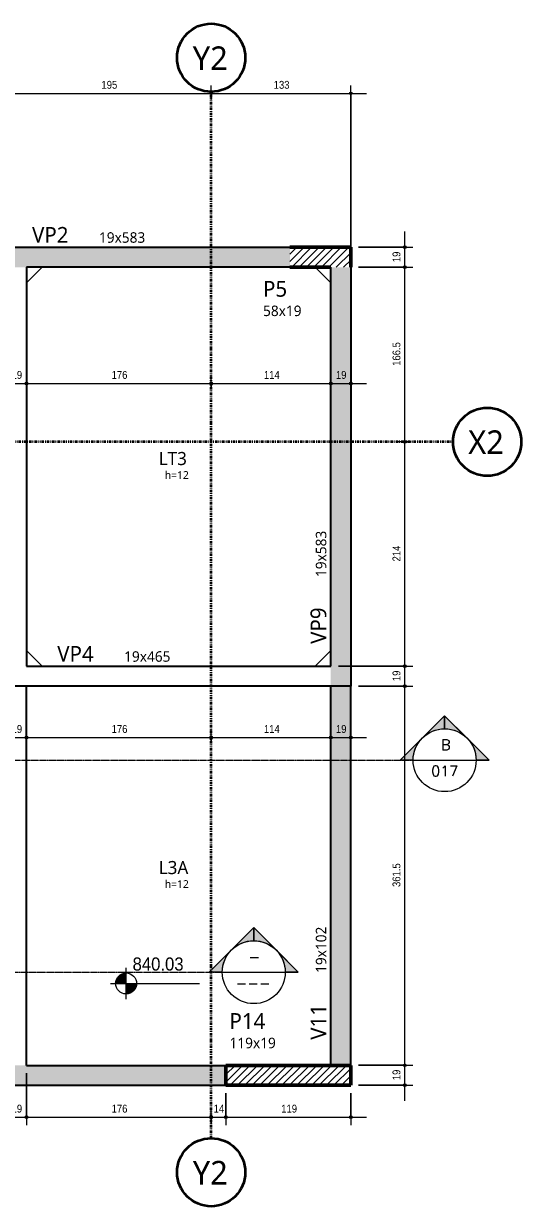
# Model space of a CAD drawing. Header units: centimetres. Extents: x -1095 to 23421, y -520 to 84300.
# Drawn here: x 3491 to 3966, y -505 to 622 of the extents above; entities that cross this region are included whole.
import ezdxf

# ---------------------------------------------------------------- set-up
doc = ezdxf.new("R2010")
doc.units = ezdxf.units.CM
doc.linetypes.add('Centro de 6 mm', pattern=[1.32, 0.6, -0.24, 0.24, -0.24])
doc.linetypes.add('Dash dot', pattern=[1.5875, 0.635, -0.47625, 0, -0.47625])
for name, color, linetype, lineweight in [('A-ANNO-DIMS', 7, 'Continuous', 9), ('A-ANNO-DIMS-50', 7, 'Continuous', 9), ('A-FLOR-IDEN', 7, 'Continuous', 9), ('G-ANNO-DIMS', 7, 'Continuous', 9), ('G-ANNO-SYMB', 7, 'Continuous', 9), ('S-BEAM', 7, 'Continuous', 9), ('S-BEAM-IDEN', 7, 'Continuous', 9), ('S-COLS', 7, 'Continuous', 9), ('S-COLS-IDEN', 7, 'Continuous', 9), ('S-GRID', 7, 'Continuous', 9), ('S-GRID-IDEN', 7, 'Continuous', 9)]:
    doc.layers.add(name, color=color, linetype=linetype, lineweight=lineweight)
doc.styles.add('Fira Sans', font='', dxfattribs={"width": 0.95, "height": 12.5})
doc.styles.add('Fira Sans_1', font='', dxfattribs={"width": 0.9, "height": 7.5})
doc.styles.add('Gadugi', font='gadugi.ttf', dxfattribs={"height": 15})
doc.styles.add('Gadugi_1', font='gadugi.ttf', dxfattribs={"height": 10})
doc.styles.add('Gadugi_2', font='gadugi.ttf', dxfattribs={"height": 7.5})
doc.styles.add('Gadugi_3', font='gadugi.ttf', dxfattribs={"height": 12.5})
doc.styles.add('Gadugi_5', font='gadugi.ttf', dxfattribs={"height": 22.5})
doc.styles.add('RomanD', font='romand__.ttf', dxfattribs={"height": 10})
doc.styles.get('Fira Sans').set_extended_font_data('Fira Sans')
doc.styles.get('Fira Sans_1').set_extended_font_data('Fira Sans')
doc.dimstyles.new('PED_R80_1_5mm_ACIMA_As_ESQ__R00', dxfattribs={"dimscale": 30.48, "dimtxt": 10.229846, "dimasz": 0.328084, "dimexe": 0.246063, "dimexo": 0.246063, "dimgap": 0.049213, "dimtad": 1, "dimdec": 1, "dimrnd": 0.5, "dimdsep": 46, "dimtxsty": 'Fira Sans_1', "dimblk1": 'DOTSMALL', "dimblk2": 'DOTSMALL', "dimsah": 1, "dimcen": 0.09, "dimdle": 0.492126, "dimazin": 0, "dimtfac": 1, "dimtdec": 4, "dimtix": 1, "dimtmove": 0, "dimatfit": 3, "dimfxl": 1, "dimtvp": 1, "dimtolj": 1, "dimtzin": 0, "dimarcsym": 2})
pattern_1 = [(45, (2663.54, 0), (-3.535534, 3.535534), [])]

# ---------------------------------------------------------------- blocks, each defined once
blk = doc.blocks.new('PED_MÍSULA_VERT__CONC_R1 - L_15_0 x 348_0-3279968-PL600 - PRÉ-FORMA DA COBERTURA')
at = {"layer": 'S-COLS', "lineweight": 18}
blk.add_line((0, 15), (15, 0), dxfattribs=at)
blk = doc.blocks.new('Corte - M_Cabeça do corte - Preenchida-2060824-PL600 - PRÉ-FORMA DA COBERTURA')
at = {"layer": 'G-ANNO-SYMB'}
h = blk.add_hatch(color=256, dxfattribs=at)
edge = h.paths.add_edge_path(flags=0)
edge.add_line((-0.6, 0.849), (-0.6, 0.6))
edge.add_arc((-0.6, 0), 0.6, 90, 135)
edge.add_line((-1.024, 0.424), (-0.6, 0.849))
h = blk.add_hatch(color=256, dxfattribs=at)
edge = h.paths.add_edge_path(flags=0)
edge.add_line((-0.6, 0.849), (-0.176, 0.424))
edge.add_arc((-0.6, 0), 0.6, 45, 90)
edge.add_line((-0.6, 0.6), (-0.6, 0.849))
h = blk.add_hatch(color=256, dxfattribs=at)
edge = h.paths.add_edge_path(flags=0)
edge.add_line((-1.449, 0), (-1.024, 0.424))
edge.add_arc((-0.6, 0), 0.6, 135, 180)
edge.add_line((-1.2, 0), (-1.449, 0))
h = blk.add_hatch(color=256, dxfattribs=at)
edge = h.paths.add_edge_path(flags=0)
edge.add_line((0.249, 0), (0, 0))
edge.add_arc((-0.6, 0), 0.6, 360, 405)
edge.add_line((-0.176, 0.424), (0.249, 0))
for p, q in [((-0.6, 0.849), (-1.449, 0)), ((-0.6, 0.849), (-1.024, 0.424)), ((-0.6, 0.849), (0.249, 0)), ((-0.6, 0.6), (-0.6, 0.849)), ((-0.6, 0.849), (-0.6, 0.6)), ((-0.176, 0.424), (-0.6, 0.849)), ((-1.024, 0.424), (-1.449, 0)), ((0.249, 0), (-0.176, 0.424)), ((-1.449, 0), (-1.2, 0)), ((0, 0), (0.249, 0)), ((-1.2, 0), (-1.449, 0)), ((0, 0), (0.249, 0))]:
    blk.add_line(p, q, dxfattribs=at)
for start, end in [(360, 180), (90, 135), (45, 90), (135, 180), (360, 45), (180, 360)]:
    blk.add_arc((-0.6, 0), 0.6, start, end, dxfattribs=at)
blk = doc.blocks.new('Eixo - Y2-2173031-PL600 - PRÉ-FORMA DA COBERTURA')
at = {"layer": 'S-GRID-IDEN', "color": 40, "lineweight": 35, "true_color": 0xffc000}
blk.add_circle((0, 0), 0.65, dxfattribs=at)
blk = doc.blocks.new('Eixo - X2-2173052-PL600 - PRÉ-FORMA DA COBERTURA')
at = {"layer": 'S-GRID-IDEN', "color": 114, "lineweight": 35, "true_color": 0x00b050}
blk.add_circle((0, 0), 0.65, dxfattribs=at)
blk = doc.blocks.new('Elevações de ponto - M_Cota de elevação - Alvo preenchido-10609-PL600 - PRÉ-FORMA DA COBERTURA')
at = {"layer": 'G-ANNO-DIMS'}
h = blk.add_hatch(color=256, dxfattribs=at)
edge = h.paths.add_edge_path(flags=0)
edge.add_line((0, 0), (-0.2, 0))
edge.add_arc((0, 0), 0.2, 90, 180, ccw=False)
edge.add_line((0, 0.2), (0, 0))
h = blk.add_hatch(color=256, dxfattribs=at)
edge = h.paths.add_edge_path(flags=0)
edge.add_line((0, 0), (0.2, 0))
edge.add_arc((0, 0), 0.2, 270, 360, ccw=False)
edge.add_line((0, -0.2), (0, 0))
for p, q in [((0, -0.3), (0, 0.3)), ((-0.3, 0), (1.4, 0))]:
    blk.add_line(p, q, dxfattribs=at)
blk.add_circle((0, 0), 0.2, dxfattribs=at)
blk = doc.blocks.new('DIMBLOCK14-PL600 - PRÉ-FORMA DA COBERTURA')
at = {"layer": 'A-ANNO-DIMS-50', "true_color": 0x000032}
h = blk.add_hatch(color=178, dxfattribs=at)
edge = h.paths.add_edge_path(flags=0)
edge.add_arc((3475, 279.4), 1.25, 0, 360)
h = blk.add_hatch(color=178, dxfattribs=at)
edge = h.paths.add_edge_path(flags=0)
edge.add_arc((3494, 279.4), 1.25, 0, 360)
at = {"layer": 'A-ANNO-DIMS-50', "color": 178, "true_color": 0x000032}
for p, q in [((3475, 273.7), (3475, 286.9)), ((3494, 273.7), (3494, 286.9)), ((3475, 279.4), (3494, 279.4)), ((3475, 279.4), (3475, 273.7)), ((3494, 279.4), (3494, 273.7))]:
    blk.add_line(p, q, dxfattribs=at)
for centre in [(3475, 279.4), (3494, 279.4)]:
    blk.add_circle(centre, 1.25, dxfattribs=at)
at = {"layer": 'A-ANNO-DIMS-50', "color": 0, "insert": (3479.9, 291.3), "char_height": 7.5, "width": 11.174, "attachment_point": 1, "line_spacing_factor": 1.049215, "style": 'Fira Sans_1'}
blk.add_mtext('19', dxfattribs=at)
blk = doc.blocks.new('_DotSmall')
at = {"color": 0, "linetype": 'ByBlock', "const_width": 0.5}
blk.add_lwpolyline([(-0.0625, 0, 1), (0.0625, 0, 1)], format="xyb", close=True, dxfattribs=at)
blk = doc.blocks.new('DIMBLOCK15-PL600 - PRÉ-FORMA DA COBERTURA')
at = {"layer": 'A-ANNO-DIMS-50', "true_color": 0x000032}
h = blk.add_hatch(color=178, dxfattribs=at)
edge = h.paths.add_edge_path(flags=0)
edge.add_arc((3494, 279.4), 1.25, 0, 360)
h = blk.add_hatch(color=178, dxfattribs=at)
edge = h.paths.add_edge_path(flags=0)
edge.add_arc((3670, 279.4), 1.25, 0, 360)
at = {"layer": 'A-ANNO-DIMS-50', "color": 178, "true_color": 0x000032}
for p, q in [((3494, 273.7), (3494, 286.9)), ((3670, 273.7), (3670, 286.9)), ((3494, 279.4), (3670, 279.4)), ((3494, 279.4), (3494, 273.7)), ((3670, 279.4), (3670, 273.7))]:
    blk.add_line(p, q, dxfattribs=at)
for centre in [(3494, 279.4), (3670, 279.4)]:
    blk.add_circle(centre, 1.25, dxfattribs=at)
at = {"layer": 'A-ANNO-DIMS-50', "color": 0, "insert": (3575.2, 291.3), "char_height": 7.5, "width": 16.368, "attachment_point": 1, "line_spacing_factor": 1.049215, "style": 'Fira Sans_1'}
blk.add_mtext('176', dxfattribs=at)
blk = doc.blocks.new('DIMBLOCK16-PL600 - PRÉ-FORMA DA COBERTURA')
at = {"layer": 'A-ANNO-DIMS-50', "true_color": 0x000032}
h = blk.add_hatch(color=178, dxfattribs=at)
edge = h.paths.add_edge_path(flags=0)
edge.add_arc((3670, 279.4), 1.25, 0, 360)
h = blk.add_hatch(color=178, dxfattribs=at)
edge = h.paths.add_edge_path(flags=0)
edge.add_arc((3784, 279.4), 1.25, 0, 360)
at = {"layer": 'A-ANNO-DIMS-50', "color": 178, "true_color": 0x000032}
for p, q in [((3670, 273.7), (3670, 286.9)), ((3784, 273.7), (3784, 286.9)), ((3670, 279.4), (3784, 279.4)), ((3670, 279.4), (3670, 273.7)), ((3784, 279.4), (3784, 273.7))]:
    blk.add_line(p, q, dxfattribs=at)
for centre in [(3670, 279.4), (3784, 279.4)]:
    blk.add_circle(centre, 1.25, dxfattribs=at)
at = {"layer": 'A-ANNO-DIMS-50', "color": 0, "insert": (3720.3, 291.3), "char_height": 7.5, "width": 16.21, "attachment_point": 1, "line_spacing_factor": 1.049215, "style": 'Fira Sans_1'}
blk.add_mtext('114', dxfattribs=at)
blk = doc.blocks.new('DIMBLOCK17-PL600 - PRÉ-FORMA DA COBERTURA')
at = {"layer": 'A-ANNO-DIMS-50', "true_color": 0x000032}
h = blk.add_hatch(color=178, dxfattribs=at)
edge = h.paths.add_edge_path(flags=0)
edge.add_arc((3784, 279.4), 1.25, 0, 360)
h = blk.add_hatch(color=178, dxfattribs=at)
edge = h.paths.add_edge_path(flags=0)
edge.add_arc((3803, 279.4), 1.25, 0, 360)
at = {"layer": 'A-ANNO-DIMS-50', "color": 178, "true_color": 0x000032}
for p, q in [((3784, 273.7), (3784, 286.9)), ((3803, 273.7), (3803, 286.9)), ((3784, 279.4), (3818, 279.4)), ((3784, 279.4), (3784, 273.7)), ((3803, 279.4), (3803, 273.7))]:
    blk.add_line(p, q, dxfattribs=at)
for centre in [(3784, 279.4), (3803, 279.4)]:
    blk.add_circle(centre, 1.25, dxfattribs=at)
at = {"layer": 'A-ANNO-DIMS-50', "color": 0, "insert": (3788.9, 291.3), "char_height": 7.5, "width": 11.174, "attachment_point": 1, "line_spacing_factor": 1.049215, "style": 'Fira Sans_1'}
blk.add_mtext('19', dxfattribs=at)
blk = doc.blocks.new('DIMBLOCK29-PL600 - PRÉ-FORMA DA COBERTURA')
at = {"layer": 'A-ANNO-DIMS-50', "true_color": 0x000032}
h = blk.add_hatch(color=178, dxfattribs=at)
edge = h.paths.add_edge_path(flags=0)
edge.add_arc((3475, -420.2), 1.25, 0, 360)
h = blk.add_hatch(color=178, dxfattribs=at)
edge = h.paths.add_edge_path(flags=0)
edge.add_arc((3494, -420.2), 1.25, 0, 360)
at = {"layer": 'A-ANNO-DIMS-50', "color": 178, "true_color": 0x000032}
for p, q in [((3475, -378.2), (3475, -427.7)), ((3475, -420.2), (3475, -378.2)), ((3494, -378.2), (3494, -427.7)), ((3494, -420.2), (3494, -378.2)), ((3475, -420.2), (3494, -420.2))]:
    blk.add_line(p, q, dxfattribs=at)
for centre in [(3475, -420.2), (3494, -420.2)]:
    blk.add_circle(centre, 1.25, dxfattribs=at)
at = {"layer": 'A-ANNO-DIMS-50', "color": 0, "insert": (3479.9, -408.3), "char_height": 7.5, "width": 11.174, "attachment_point": 1, "line_spacing_factor": 1.049215, "style": 'Fira Sans_1'}
blk.add_mtext('19', dxfattribs=at)
blk = doc.blocks.new('DIMBLOCK30-PL600 - PRÉ-FORMA DA COBERTURA')
at = {"layer": 'A-ANNO-DIMS-50', "true_color": 0x000032}
h = blk.add_hatch(color=178, dxfattribs=at)
edge = h.paths.add_edge_path(flags=0)
edge.add_arc((3494, -420.2), 1.25, 0, 360)
h = blk.add_hatch(color=178, dxfattribs=at)
edge = h.paths.add_edge_path(flags=0)
edge.add_arc((3670, -420.2), 1.25, 0, 360)
at = {"layer": 'A-ANNO-DIMS-50', "color": 178, "true_color": 0x000032}
for p, q in [((3494, -378.2), (3494, -427.7)), ((3494, -420.2), (3494, -378.2)), ((3670, -425.9), (3670, -412.7)), ((3494, -420.2), (3670, -420.2)), ((3670, -420.2), (3670, -425.9))]:
    blk.add_line(p, q, dxfattribs=at)
for centre in [(3494, -420.2), (3670, -420.2)]:
    blk.add_circle(centre, 1.25, dxfattribs=at)
at = {"layer": 'A-ANNO-DIMS-50', "color": 0, "insert": (3575.2, -408.3), "char_height": 7.5, "width": 16.368, "attachment_point": 1, "line_spacing_factor": 1.049215, "style": 'Fira Sans_1'}
blk.add_mtext('176', dxfattribs=at)
blk = doc.blocks.new('DIMBLOCK31-PL600 - PRÉ-FORMA DA COBERTURA')
at = {"layer": 'A-ANNO-DIMS-50', "true_color": 0x000032}
h = blk.add_hatch(color=178, dxfattribs=at)
edge = h.paths.add_edge_path(flags=0)
edge.add_arc((3670, -420.2), 1.25, 0, 360)
h = blk.add_hatch(color=178, dxfattribs=at)
edge = h.paths.add_edge_path(flags=0)
edge.add_arc((3684, -420.2), 1.25, 0, 360)
at = {"layer": 'A-ANNO-DIMS-50', "color": 178, "true_color": 0x000032}
for p, q in [((3684, -397.2), (3684, -427.7)), ((3684, -420.2), (3684, -397.2)), ((3670, -425.9), (3670, -412.7)), ((3670, -420.2), (3684, -420.2)), ((3670, -420.2), (3670, -425.9))]:
    blk.add_line(p, q, dxfattribs=at)
for centre in [(3670, -420.2), (3684, -420.2)]:
    blk.add_circle(centre, 1.25, dxfattribs=at)
at = {"layer": 'A-ANNO-DIMS-50', "color": 0, "insert": (3672.4, -408.3), "char_height": 7.5, "width": 11.174, "attachment_point": 1, "line_spacing_factor": 1.049215, "style": 'Fira Sans_1'}
blk.add_mtext('14', dxfattribs=at)
blk = doc.blocks.new('DIMBLOCK32-PL600 - PRÉ-FORMA DA COBERTURA')
at = {"layer": 'A-ANNO-DIMS-50', "true_color": 0x000032}
h = blk.add_hatch(color=178, dxfattribs=at)
edge = h.paths.add_edge_path(flags=0)
edge.add_arc((3684, -420.2), 1.25, 0, 360)
h = blk.add_hatch(color=178, dxfattribs=at)
edge = h.paths.add_edge_path(flags=0)
edge.add_arc((3803, -420.2), 1.25, 0, 360)
at = {"layer": 'A-ANNO-DIMS-50', "color": 178, "true_color": 0x000032}
for p, q in [((3684, -397.2), (3684, -427.7)), ((3684, -420.2), (3684, -397.2)), ((3803, -397.2), (3803, -427.7)), ((3803, -420.2), (3803, -397.2)), ((3684, -420.2), (3818, -420.2))]:
    blk.add_line(p, q, dxfattribs=at)
for centre in [(3684, -420.2), (3803, -420.2)]:
    blk.add_circle(centre, 1.25, dxfattribs=at)
at = {"layer": 'A-ANNO-DIMS-50', "color": 0, "insert": (3736.8, -408.3), "char_height": 7.5, "width": 16.21, "attachment_point": 1, "line_spacing_factor": 1.049215, "style": 'Fira Sans_1'}
blk.add_mtext('119', dxfattribs=at)
blk = doc.blocks.new('DIMBLOCK50-PL600 - PRÉ-FORMA DA COBERTURA')
at = {"layer": 'A-ANNO-DIMS-50', "true_color": 0x000032}
h = blk.add_hatch(color=178, dxfattribs=at)
edge = h.paths.add_edge_path(flags=0)
edge.add_arc((3475, -58.2), 1.25, 0, 360)
h = blk.add_hatch(color=178, dxfattribs=at)
edge = h.paths.add_edge_path(flags=0)
edge.add_arc((3494, -58.2), 1.25, 0, 360)
at = {"layer": 'A-ANNO-DIMS-50', "color": 178, "true_color": 0x000032}
for p, q in [((3475, -63.9), (3475, -50.7)), ((3494, -63.9), (3494, -50.7)), ((3475, -58.2), (3494, -58.2)), ((3475, -58.2), (3475, -63.9)), ((3494, -58.2), (3494, -63.9))]:
    blk.add_line(p, q, dxfattribs=at)
for centre in [(3475, -58.2), (3494, -58.2)]:
    blk.add_circle(centre, 1.25, dxfattribs=at)
at = {"layer": 'A-ANNO-DIMS-50', "color": 0, "insert": (3479.9, -46.3), "char_height": 7.5, "width": 11.174, "attachment_point": 1, "line_spacing_factor": 1.049215, "style": 'Fira Sans_1'}
blk.add_mtext('19', dxfattribs=at)
blk = doc.blocks.new('DIMBLOCK51-PL600 - PRÉ-FORMA DA COBERTURA')
at = {"layer": 'A-ANNO-DIMS-50', "true_color": 0x000032}
h = blk.add_hatch(color=178, dxfattribs=at)
edge = h.paths.add_edge_path(flags=0)
edge.add_arc((3494, -58.2), 1.25, 0, 360)
h = blk.add_hatch(color=178, dxfattribs=at)
edge = h.paths.add_edge_path(flags=0)
edge.add_arc((3670, -58.2), 1.25, 0, 360)
at = {"layer": 'A-ANNO-DIMS-50', "color": 178, "true_color": 0x000032}
for p, q in [((3494, -63.9), (3494, -50.7)), ((3670, -63.9), (3670, -50.7)), ((3494, -58.2), (3670, -58.2)), ((3494, -58.2), (3494, -63.9)), ((3670, -58.2), (3670, -63.9))]:
    blk.add_line(p, q, dxfattribs=at)
for centre in [(3494, -58.2), (3670, -58.2)]:
    blk.add_circle(centre, 1.25, dxfattribs=at)
at = {"layer": 'A-ANNO-DIMS-50', "color": 0, "insert": (3575.2, -46.3), "char_height": 7.5, "width": 16.368, "attachment_point": 1, "line_spacing_factor": 1.049215, "style": 'Fira Sans_1'}
blk.add_mtext('176', dxfattribs=at)
blk = doc.blocks.new('DIMBLOCK52-PL600 - PRÉ-FORMA DA COBERTURA')
at = {"layer": 'A-ANNO-DIMS-50', "true_color": 0x000032}
h = blk.add_hatch(color=178, dxfattribs=at)
edge = h.paths.add_edge_path(flags=0)
edge.add_arc((3670, -58.2), 1.25, 0, 360)
h = blk.add_hatch(color=178, dxfattribs=at)
edge = h.paths.add_edge_path(flags=0)
edge.add_arc((3784, -58.2), 1.25, 0, 360)
at = {"layer": 'A-ANNO-DIMS-50', "color": 178, "true_color": 0x000032}
for p, q in [((3784, -16.7), (3784, -65.7)), ((3784, -58.2), (3784, -16.7)), ((3670, -63.9), (3670, -50.7)), ((3670, -58.2), (3784, -58.2)), ((3670, -58.2), (3670, -63.9))]:
    blk.add_line(p, q, dxfattribs=at)
for centre in [(3670, -58.2), (3784, -58.2)]:
    blk.add_circle(centre, 1.25, dxfattribs=at)
at = {"layer": 'A-ANNO-DIMS-50', "color": 0, "insert": (3720.3, -46.3), "char_height": 7.5, "width": 16.21, "attachment_point": 1, "line_spacing_factor": 1.049215, "style": 'Fira Sans_1'}
blk.add_mtext('114', dxfattribs=at)
blk = doc.blocks.new('DIMBLOCK53-PL600 - PRÉ-FORMA DA COBERTURA')
at = {"layer": 'A-ANNO-DIMS-50', "true_color": 0x000032}
h = blk.add_hatch(color=178, dxfattribs=at)
edge = h.paths.add_edge_path(flags=0)
edge.add_arc((3784, -58.2), 1.25, 0, 360)
h = blk.add_hatch(color=178, dxfattribs=at)
edge = h.paths.add_edge_path(flags=0)
edge.add_arc((3803, -58.2), 1.25, 0, 360)
at = {"layer": 'A-ANNO-DIMS-50', "color": 178, "true_color": 0x000032}
for p, q in [((3784, -16.7), (3784, -65.7)), ((3784, -58.2), (3784, -16.7)), ((3803, -16.7), (3803, -65.7)), ((3803, -58.2), (3803, -16.7)), ((3784, -58.2), (3818, -58.2))]:
    blk.add_line(p, q, dxfattribs=at)
for centre in [(3784, -58.2), (3803, -58.2)]:
    blk.add_circle(centre, 1.25, dxfattribs=at)
at = {"layer": 'A-ANNO-DIMS-50', "color": 0, "insert": (3788.9, -46.3), "char_height": 7.5, "width": 11.174, "attachment_point": 1, "line_spacing_factor": 1.049215, "style": 'Fira Sans_1'}
blk.add_mtext('19', dxfattribs=at)
blk = doc.blocks.new('DIMBLOCK54-PL600 - PRÉ-FORMA DA COBERTURA')
at = {"layer": 'A-ANNO-DIMS-50', "true_color": 0x000032}
h = blk.add_hatch(color=178, dxfattribs=at)
edge = h.paths.add_edge_path(flags=0)
edge.add_arc((3854.6, -370.7), 1.25, 0, 360)
h = blk.add_hatch(color=178, dxfattribs=at)
edge = h.paths.add_edge_path(flags=0)
edge.add_arc((3854.6, -389.7), 1.25, 0, 360)
at = {"layer": 'A-ANNO-DIMS-50', "color": 178, "true_color": 0x000032}
for p, q in [((3810.5, -370.7), (3862.1, -370.7)), ((3854.6, -370.7), (3810.5, -370.7)), ((3854.6, -404.7), (3854.6, -370.7)), ((3810.5, -389.7), (3862.1, -389.7)), ((3854.6, -389.7), (3810.5, -389.7))]:
    blk.add_line(p, q, dxfattribs=at)
for centre in [(3854.6, -370.7), (3854.6, -389.7)]:
    blk.add_circle(centre, 1.25, dxfattribs=at)
at = {"layer": 'A-ANNO-DIMS-50', "color": 0, "insert": (3842.8, -384.9), "char_height": 7.5, "width": 11.174, "attachment_point": 1, "rotation": 90, "line_spacing_factor": 1.049215, "style": 'Fira Sans_1'}
blk.add_mtext('19', dxfattribs=at)
blk = doc.blocks.new('DIMBLOCK55-PL600 - PRÉ-FORMA DA COBERTURA')
at = {"layer": 'A-ANNO-DIMS-50', "true_color": 0x000032}
h = blk.add_hatch(color=178, dxfattribs=at)
edge = h.paths.add_edge_path(flags=0)
edge.add_arc((3854.6, -9.2), 1.25, 0, 360)
h = blk.add_hatch(color=178, dxfattribs=at)
edge = h.paths.add_edge_path(flags=0)
edge.add_arc((3854.6, -370.7), 1.25, 0, 360)
at = {"layer": 'A-ANNO-DIMS-50', "color": 178, "true_color": 0x000032}
for p, q in [((3810.5, -9.2), (3862.1, -9.2)), ((3854.6, -9.2), (3810.5, -9.2)), ((3854.6, -370.7), (3854.6, -9.2)), ((3810.5, -370.7), (3862.1, -370.7)), ((3854.6, -370.7), (3810.5, -370.7))]:
    blk.add_line(p, q, dxfattribs=at)
for centre in [(3854.6, -9.2), (3854.6, -370.7)]:
    blk.add_circle(centre, 1.25, dxfattribs=at)
at = {"layer": 'A-ANNO-DIMS-50', "color": 0, "insert": (3842.8, -200.7), "char_height": 7.5, "width": 25.653, "attachment_point": 1, "rotation": 90, "line_spacing_factor": 1.049215, "style": 'Fira Sans_1'}
blk.add_mtext('361.5', dxfattribs=at)
blk = doc.blocks.new('DIMBLOCK56-PL600 - PRÉ-FORMA DA COBERTURA')
at = {"layer": 'A-ANNO-DIMS-50', "true_color": 0x000032}
h = blk.add_hatch(color=178, dxfattribs=at)
edge = h.paths.add_edge_path(flags=0)
edge.add_arc((3854.6, 9.8), 1.25, 0, 360)
h = blk.add_hatch(color=178, dxfattribs=at)
edge = h.paths.add_edge_path(flags=0)
edge.add_arc((3854.6, -9.2), 1.25, 0, 360)
at = {"layer": 'A-ANNO-DIMS-50', "color": 178, "true_color": 0x000032}
for p, q in [((3791.5, 9.8), (3862.1, 9.8)), ((3854.6, 9.8), (3791.5, 9.8)), ((3854.6, -9.2), (3854.6, 9.8)), ((3810.5, -9.2), (3862.1, -9.2)), ((3854.6, -9.2), (3810.5, -9.2))]:
    blk.add_line(p, q, dxfattribs=at)
for centre in [(3854.6, 9.8), (3854.6, -9.2)]:
    blk.add_circle(centre, 1.25, dxfattribs=at)
at = {"layer": 'A-ANNO-DIMS-50', "color": 0, "insert": (3842.8, -4.4), "char_height": 7.5, "width": 11.174, "attachment_point": 1, "rotation": 90, "line_spacing_factor": 1.049215, "style": 'Fira Sans_1'}
blk.add_mtext('19', dxfattribs=at)
blk = doc.blocks.new('DIMBLOCK57-PL600 - PRÉ-FORMA DA COBERTURA')
at = {"layer": 'A-ANNO-DIMS-50', "true_color": 0x000032}
h = blk.add_hatch(color=178, dxfattribs=at)
edge = h.paths.add_edge_path(flags=0)
edge.add_arc((3854.6, 223.8), 1.25, 0, 360)
h = blk.add_hatch(color=178, dxfattribs=at)
edge = h.paths.add_edge_path(flags=0)
edge.add_arc((3854.6, 9.8), 1.25, 0, 360)
at = {"layer": 'A-ANNO-DIMS-50', "color": 178, "true_color": 0x000032}
for p, q in [((3860.4, 223.8), (3847.1, 223.8)), ((3854.6, 9.8), (3854.6, 223.8)), ((3854.6, 223.8), (3860.4, 223.8)), ((3791.5, 9.8), (3862.1, 9.8)), ((3854.6, 9.8), (3791.5, 9.8))]:
    blk.add_line(p, q, dxfattribs=at)
for centre in [(3854.6, 223.8), (3854.6, 9.8)]:
    blk.add_circle(centre, 1.25, dxfattribs=at)
at = {"layer": 'A-ANNO-DIMS-50', "color": 0, "insert": (3842.8, 109.7), "char_height": 7.5, "width": 16.84, "attachment_point": 1, "rotation": 90, "line_spacing_factor": 1.049215, "style": 'Fira Sans_1'}
blk.add_mtext('214', dxfattribs=at)
blk = doc.blocks.new('DIMBLOCK58-PL600 - PRÉ-FORMA DA COBERTURA')
at = {"layer": 'A-ANNO-DIMS-50', "true_color": 0x000032}
h = blk.add_hatch(color=178, dxfattribs=at)
edge = h.paths.add_edge_path(flags=0)
edge.add_arc((3854.6, 390.3), 1.25, 0, 360)
h = blk.add_hatch(color=178, dxfattribs=at)
edge = h.paths.add_edge_path(flags=0)
edge.add_arc((3854.6, 223.8), 1.25, 0, 360)
at = {"layer": 'A-ANNO-DIMS-50', "color": 178, "true_color": 0x000032}
for p, q in [((3810.5, 390.3), (3862.1, 390.3)), ((3854.6, 390.3), (3810.5, 390.3)), ((3854.6, 223.8), (3854.6, 390.3)), ((3860.4, 223.8), (3847.1, 223.8)), ((3854.6, 223.8), (3860.4, 223.8))]:
    blk.add_line(p, q, dxfattribs=at)
for centre in [(3854.6, 390.3), (3854.6, 223.8)]:
    blk.add_circle(centre, 1.25, dxfattribs=at)
at = {"layer": 'A-ANNO-DIMS-50', "color": 0, "insert": (3842.8, 296.2), "char_height": 7.5, "width": 25.968, "attachment_point": 1, "rotation": 90, "line_spacing_factor": 1.049215, "style": 'Fira Sans_1'}
blk.add_mtext('166.5', dxfattribs=at)
blk = doc.blocks.new('DIMBLOCK59-PL600 - PRÉ-FORMA DA COBERTURA')
at = {"layer": 'A-ANNO-DIMS-50', "true_color": 0x000032}
h = blk.add_hatch(color=178, dxfattribs=at)
edge = h.paths.add_edge_path(flags=0)
edge.add_arc((3854.6, 409.3), 1.25, 0, 360)
h = blk.add_hatch(color=178, dxfattribs=at)
edge = h.paths.add_edge_path(flags=0)
edge.add_arc((3854.6, 390.3), 1.25, 0, 360)
at = {"layer": 'A-ANNO-DIMS-50', "color": 178, "true_color": 0x000032}
for p, q in [((3854.6, 390.3), (3854.6, 424.3)), ((3810.5, 409.3), (3862.1, 409.3)), ((3854.6, 409.3), (3810.5, 409.3)), ((3810.5, 390.3), (3862.1, 390.3)), ((3854.6, 390.3), (3810.5, 390.3))]:
    blk.add_line(p, q, dxfattribs=at)
for centre in [(3854.6, 409.3), (3854.6, 390.3)]:
    blk.add_circle(centre, 1.25, dxfattribs=at)
at = {"layer": 'A-ANNO-DIMS-50', "color": 0, "insert": (3842.8, 395.1), "char_height": 7.5, "width": 11.174, "attachment_point": 1, "rotation": 90, "line_spacing_factor": 1.049215, "style": 'Fira Sans_1'}
blk.add_mtext('19', dxfattribs=at)
blk = doc.blocks.new('DIMBLOCK70-PL600 - PRÉ-FORMA DA COBERTURA')
at = {"layer": 'A-ANNO-DIMS-50', "true_color": 0x000032}
h = blk.add_hatch(color=178, dxfattribs=at)
edge = h.paths.add_edge_path(flags=0)
edge.add_arc((3475, 556), 1.25, 0, 360)
h = blk.add_hatch(color=178, dxfattribs=at)
edge = h.paths.add_edge_path(flags=0)
edge.add_arc((3670, 556), 1.25, 0, 360)
at = {"layer": 'A-ANNO-DIMS-50', "color": 178, "true_color": 0x000032}
for p, q in [((3475, 397.8), (3475, 563.5)), ((3475, 556), (3670, 556)), ((3475, 556), (3475, 397.8)), ((3670, 550.3), (3670, 563.5)), ((3670, 556), (3670, 550.3))]:
    blk.add_line(p, q, dxfattribs=at)
for centre in [(3475, 556), (3670, 556)]:
    blk.add_circle(centre, 1.25, dxfattribs=at)
at = {"layer": 'A-ANNO-DIMS-50', "color": 0, "insert": (3565.5, 567.9), "char_height": 7.5, "width": 16.997, "attachment_point": 1, "line_spacing_factor": 1.049215, "style": 'Fira Sans_1'}
blk.add_mtext('195', dxfattribs=at)
blk = doc.blocks.new('DIMBLOCK71-PL600 - PRÉ-FORMA DA COBERTURA')
at = {"layer": 'A-ANNO-DIMS-50', "true_color": 0x000032}
h = blk.add_hatch(color=178, dxfattribs=at)
edge = h.paths.add_edge_path(flags=0)
edge.add_arc((3670, 556), 1.25, 0, 360)
h = blk.add_hatch(color=178, dxfattribs=at)
edge = h.paths.add_edge_path(flags=0)
edge.add_arc((3803, 556), 1.25, 0, 360)
at = {"layer": 'A-ANNO-DIMS-50', "color": 178, "true_color": 0x000032}
for p, q in [((3670, 550.3), (3670, 563.5)), ((3670, 556), (3818, 556)), ((3670, 556), (3670, 550.3)), ((3803, 397.8), (3803, 563.5)), ((3803, 556), (3803, 397.8))]:
    blk.add_line(p, q, dxfattribs=at)
for centre in [(3670, 556), (3803, 556)]:
    blk.add_circle(centre, 1.25, dxfattribs=at)
at = {"layer": 'A-ANNO-DIMS-50', "color": 0, "insert": (3729.6, 567.9), "char_height": 7.5, "width": 16.683, "attachment_point": 1, "line_spacing_factor": 1.049215, "style": 'Fira Sans_1'}
blk.add_mtext('133', dxfattribs=at)

msp = doc.modelspace()

# ---------------------------------------------------------------- hatches: boundary and pattern name
at = {"layer": 'S-BEAM', "true_color": 0xffffcc}
for points in [[(3494.04, 390.25), (3745.04, 390.25), (3745.04, 409.25), (3475.04, 409.25), (3475.04, 390.25)], [(3784.04, -9.25), (3803.04, -9.25), (3803.04, 390.25), (3784.04, 390.25), (3784.04, 9.75)], [(3803.04, -370.75), (3803.04, -9.25), (3784.04, -9.25), (3784.04, -370.75)], [(3684.04, -389.75), (3684.04, -370.75), (2673.04, -370.75), (2673.04, -389.75), (3112.47, -389.75)]]:
    msp.add_hatch(color=7, dxfattribs=at).paths.add_polyline_path(points, flags=0)
at = {"layer": 'S-COLS', "lineweight": 18, "true_color": 0x808080}
h = msp.add_hatch(dxfattribs=at)
h.set_pattern_fill('FP_1', color=8, style=0, pattern_type=2)
h.set_pattern_definition(pattern_1)
h.paths.add_polyline_path([(3803.04, 390.25), (3803.04, 409.25), (3745.04, 409.25), (3745.04, 390.25), (3784.04, 390.25)], flags=0)
h = msp.add_hatch(dxfattribs=at)
h.set_pattern_fill('FP_1', color=8, style=0, pattern_type=2)
h.set_pattern_definition(pattern_1)
h.paths.add_polyline_path([(3803.04, -389.75), (3803.04, -370.75), (3684.04, -370.75), (3684.04, -389.75)], flags=0)

# ---------------------------------------------------------------- linework, layer by layer
at = {"layer": 'G-ANNO-SYMB', "linetype": 'Centro de 6 mm'}
for p, q in [((1458.56, -79.8), (3862.48, -79.8)), ((3264.07, -281.93), (3680.62, -281.93))]:
    msp.add_line(p, q, dxfattribs=at)
at = {"layer": 'G-ANNO-SYMB'}
for p, q in [((3862.48, -79.8), (3922.48, -79.8)), ((3680.62, -281.93), (3740.62, -281.93))]:
    msp.add_line(p, q, dxfattribs=at)
at = {"layer": 'S-BEAM', "lineweight": 25}
for p, q in [((3475.04, 409.25), (3745.04, 409.25)), ((3494.04, 390.25), (3494.04, 9.75)), ((3745.04, 390.25), (3494.04, 390.25)), ((3784.04, 9.75), (3784.04, 390.25)), ((3803.04, 390.25), (3803.04, -9.25)), ((3494.04, 9.75), (3784.04, 9.75)), ((3784.04, -9.25), (3475.04, -9.25)), ((3494.04, -370.75), (3494.04, -9.25)), ((3784.04, -370.75), (3784.04, -9.25)), ((3803.04, -9.25), (3784.04, -9.25)), ((3803.04, -370.75), (3803.04, -9.25)), ((3494.04, -370.75), (3684.04, -370.75)), ((2673.04, -389.75), (3684.04, -389.75))]:
    msp.add_line(p, q, dxfattribs=at)
at = {"layer": 'S-COLS', "lineweight": 50}
for p, q in [((3745.04, 409.25), (3803.04, 409.25)), ((3803.04, 409.25), (3803.04, 390.25)), ((3784.04, 390.25), (3745.04, 390.25)), ((3684.04, -389.75), (3684.04, -370.75)), ((3684.04, -370.75), (3803.04, -370.75)), ((3803.04, -370.75), (3803.04, -389.75)), ((3803.04, -389.75), (3684.04, -389.75))]:
    msp.add_line(p, q, dxfattribs=at)
at = {"layer": 'S-GRID', "color": 40, "linetype": 'Dash dot', "lineweight": 35, "true_color": 0xffc000}
msp.add_line((3670.04, -440.2), (3670.04, 557.48), dxfattribs=at)
at = {"layer": 'S-GRID', "color": 114, "linetype": 'Dash dot', "lineweight": 35, "true_color": 0x00b050}
msp.add_line((3900.52, 223.75), (1408.78, 223.75), dxfattribs=at)

# ---------------------------------------------------------------- block references
at = {"layer": 'G-ANNO-DIMS', "xscale": 49.99999999999998, "yscale": 49.99999999999998, "zscale": 49.99999999999998}
msp.add_blockref('Elevações de ponto - M_Cota de elevação - Alvo preenchido-10609-PL600 - PRÉ-FORMA DA COBERTURA', (3589, -292.7), dxfattribs=at)
at = {"layer": 'G-ANNO-SYMB', "extrusion": (0, 0, -1), "xscale": 49.99999999999998, "yscale": 49.99999999999998, "zscale": 49.99999999999998}
for p in [(-3862.48, -79.8), (-3680.62, -281.93)]:
    msp.add_blockref('Corte - M_Cabeça do corte - Preenchida-2060824-PL600 - PRÉ-FORMA DA COBERTURA', p, dxfattribs=at)
at = {"layer": 'S-COLS', "lineweight": 18}
for p, rotation in [((3494.04, 390.25), 269.9999999999997), ((3784.04, 390.25), 180), ((3784.04, 9.75), 89.9999999999999)]:
    msp.add_blockref('PED_MÍSULA_VERT__CONC_R1 - L_15_0 x 348_0-3279968-PL600 - PRÉ-FORMA DA COBERTURA', p, dxfattribs=dict(at, rotation=rotation))
msp.add_blockref('PED_MÍSULA_VERT__CONC_R1 - L_15_0 x 348_0-3279968-PL600 - PRÉ-FORMA DA COBERTURA', (3494.04, 9.75), dxfattribs=at)
at = {"layer": 'S-GRID-IDEN', "color": 40, "true_color": 0xffc000, "xscale": 49.99999999999998, "yscale": 49.99999999999998, "zscale": 49.99999999999998}
for p in [(3670.04, 589.98), (3670.04, -472.7)]:
    msp.add_blockref('Eixo - Y2-2173031-PL600 - PRÉ-FORMA DA COBERTURA', p, dxfattribs=at)
at = {"layer": 'S-GRID-IDEN', "color": 114, "true_color": 0x00b050, "xscale": 49.99999999999998, "yscale": 49.99999999999998, "zscale": 49.99999999999998, "rotation": 90}
msp.add_blockref('Eixo - X2-2173052-PL600 - PRÉ-FORMA DA COBERTURA', (3933.02, 223.75), dxfattribs=at)

# ---------------------------------------------------------------- texts
at = {"layer": 'A-FLOR-IDEN', "attachment_point": 1}
for s, insert, char_height, width, style in [('LT3', (3620.02, 214.09), 12.5, 32.8692, 'Gadugi_3'), ('h=12', (3625.91, 195.8), 7.5, 29.6624, 'Gadugi_2'), ('L3A', (3620.02, -175.91), 12.5, 35.2742, 'Gadugi_3'), ('h=12', (3625.91, -194.2), 7.5, 29.6624, 'Gadugi_2')]:
    msp.add_mtext(s, dxfattribs=dict(at, insert=insert, char_height=char_height, width=width, style=style))
at = {"layer": 'G-ANNO-DIMS', "insert": (3595.18, -267.89), "char_height": 12.5, "width": 61.376, "attachment_point": 1, "line_spacing_factor": 1.049215, "style": 'Fira Sans'}
msp.add_mtext('840.03', dxfattribs=at)
at = {"layer": 'G-ANNO-SYMB', "char_height": 10, "attachment_point": 1, "style": 'RomanD'}
for s, insert, width in [('B', (3888.92, -60.18), 11.2236), ('017', (3879.67, -85.13), 33.6709), ('-', (3705.56, -262.31), 14.8312), ('---', (3693.33, -287.25), 44.4937)]:
    msp.add_mtext(s, dxfattribs=dict(at, insert=insert, width=width))
at = {"layer": 'S-BEAM-IDEN', "attachment_point": 1}
for s, insert, char_height, width, style in [('VP2', (3499.4, 428.6), 15, 44.4937, 'Gadugi'), ('19x583', (3563.11, 423.57), 10, 54.1139, 'Gadugi_1'), ('VP4', (3523.4, 29.1), 15, 44.4937, 'Gadugi'), ('19x465', (3587.11, 24.07), 10, 54.1139, 'Gadugi_1')]:
    msp.add_mtext(s, dxfattribs=dict(at, insert=insert, char_height=char_height, width=width, style=style))
at = {"layer": 'S-BEAM-IDEN', "attachment_point": 1, "rotation": 90}
for s, insert, char_height, width, style in [('19x583', (3769.72, 94.82), 10, 54.1139, 'Gadugi_1'), ('VP9', (3764.69, 31.11), 15, 44.4937, 'Gadugi'), ('19x102', (3769.72, -282.68), 10, 54.1139, 'Gadugi_1'), ('V11', (3764.69, -346.39), 15, 44.0928, 'Gadugi')]:
    msp.add_mtext(s, dxfattribs=dict(at, insert=insert, char_height=char_height, width=width, style=style))
at = {"layer": 'S-COLS-IDEN', "attachment_point": 1}
for s, insert, char_height, width, style in [('P5', (3719.45, 377.14), 15, 28.4599, 'Gadugi'), ('58x19', (3719.45, 353.65), 10, 44.8945, 'Gadugi_1'), ('P14', (3687.49, -320.95), 15, 42.4894, 'Gadugi'), ('119x19', (3687.49, -344.44), 10, 54.1139, 'Gadugi_1')]:
    msp.add_mtext(s, dxfattribs=dict(at, insert=insert, char_height=char_height, width=width, style=style))
at = {"layer": 'S-GRID-IDEN', "color": 40, "true_color": 0xffc000, "char_height": 22.5, "width": 42.0886, "attachment_point": 1, "style": 'Gadugi_5'}
for insert in [(3652.51, 600.77), (3652.51, -461.91)]:
    msp.add_mtext('Y2', dxfattribs=dict(at, insert=insert))
at = {"layer": 'S-GRID-IDEN', "color": 114, "true_color": 0x00b050, "insert": (3914.95, 234.66), "char_height": 22.5, "width": 43.692, "attachment_point": 1, "style": 'Gadugi_5'}
msp.add_mtext('X2', dxfattribs=at)

# ---------------------------------------------------------------- dimensions: what is measured, and where the dimension line sits
at = {"layer": 'A-ANNO-DIMS', "color": 178, "true_color": 0x000032}
for base, p1, p2, override, picture, middle in [((3670.04, 556.02), (3475.04, 390.25), (3670.04, 557.79), {"dimpost": '<>', "dimfxl": 257.090498}, 'DIMBLOCK70-PL600 - PRÉ-FORMA DA COBERTURA', (3572.54, 561.39)), ((3803.04, 556.02), (3670.04, 557.79), (3803.04, 390.25), {"dimpost": '<>', "dimfxl": 213.91463}, 'DIMBLOCK71-PL600 - PRÉ-FORMA DA COBERTURA', (3736.54, 561.34)), ((3494.04, 279.44), (3475.04, 281.21), (3494.04, 281.21), {"dimpost": '<>', "dimfxl": 19}, 'DIMBLOCK14-PL600 - PRÉ-FORMA DA COBERTURA', (3484.54, 284.81)), ((3670.04, 279.44), (3494.04, 281.21), (3670.04, 281.21), {"dimpost": '<>', "dimfxl": 176.000096}, 'DIMBLOCK15-PL600 - PRÉ-FORMA DA COBERTURA', (3582.04, 284.76)), ((3784.04, 279.44), (3670.04, 281.21), (3784.04, 281.21), {"dimpost": '<>', "dimfxl": 113.999934}, 'DIMBLOCK16-PL600 - PRÉ-FORMA DA COBERTURA', (3727.04, 284.69)), ((3803.04, 279.44), (3784.04, 281.21), (3803.04, 281.21), {"dimpost": '<>', "dimfxl": 19}, 'DIMBLOCK17-PL600 - PRÉ-FORMA DA COBERTURA', (3793.54, 284.81)), ((3784.04, -58.17), (3670.04, -56.4), (3784.04, -9.25), {"dimpost": '<>', "dimfxl": 123.365752}, 'DIMBLOCK52-PL600 - PRÉ-FORMA DA COBERTURA', (3727.04, -52.92)), ((3803.04, -58.17), (3784.04, -9.25), (3803.04, -9.25), {"dimpost": '<>', "dimfxl": 19}, 'DIMBLOCK53-PL600 - PRÉ-FORMA DA COBERTURA', (3793.54, -52.8)), ((3494.04, -58.17), (3475.04, -56.4), (3494.04, -56.4), {"dimpost": '<>', "dimfxl": 19}, 'DIMBLOCK50-PL600 - PRÉ-FORMA DA COBERTURA', (3484.54, -52.8)), ((3670.04, -58.17), (3494.04, -56.4), (3670.04, -56.4), {"dimpost": '<>', "dimfxl": 176.000096}, 'DIMBLOCK51-PL600 - PRÉ-FORMA DA COBERTURA', (3582.04, -52.85)), ((3494.04, -420.21), (3475.04, -370.75), (3494.04, -370.75), {"dimpost": '<>', "dimfxl": 19}, 'DIMBLOCK29-PL600 - PRÉ-FORMA DA COBERTURA', (3484.54, -414.84)), ((3670.04, -420.21), (3494.04, -370.75), (3670.04, -418.44), {"dimpost": '<>', "dimfxl": 182.347434}, 'DIMBLOCK30-PL600 - PRÉ-FORMA DA COBERTURA', (3582.04, -414.89)), ((3684.04, -420.21), (3670.04, -418.44), (3684.04, -389.75), {"dimpost": '<>', "dimfxl": 31.925608}, 'DIMBLOCK31-PL600 - PRÉ-FORMA DA COBERTURA', (3677.04, -414.96)), ((3803.04, -420.21), (3684.04, -389.75), (3803.04, -389.75), {"dimpost": '<>', "dimfxl": 119}, 'DIMBLOCK32-PL600 - PRÉ-FORMA DA COBERTURA', (3743.54, -414.84))]:
    dim = msp.add_linear_dim(base=base, p1=p1, p2=p2, dimstyle='PED_R80_1_5mm_ACIMA_As_ESQ__R00', override=override, dxfattribs=at)
    dim.commit()
    dim.dimension.update_dxf_attribs({"geometry": picture, "text_midpoint": middle})
for base, p1, p2, override, picture, middle in [((3854.64, 409.25), (3803.04, 390.25), (3803.04, 409.25), {"dimpost": '<>', "dimfxl": 19}, 'DIMBLOCK59-PL600 - PRÉ-FORMA DA COBERTURA', (3849.27, 399.75)), ((3854.64, 390.25), (3852.88, 223.75), (3803.04, 390.25), {"dimpost": '<>', "dimfxl": 173.798089}, 'DIMBLOCK58-PL600 - PRÉ-FORMA DA COBERTURA', (3849.33, 307)), ((3854.64, 223.75), (3784.04, 9.75), (3852.88, 223.75), {"dimpost": '<>', "dimfxl": 224.798249}, 'DIMBLOCK57-PL600 - PRÉ-FORMA DA COBERTURA', (3849.39, 116.75)), ((3854.64, 9.75), (3803.04, -9.25), (3784.04, 9.75), {"dimpost": '<>', "dimfxl": 26.870058}, 'DIMBLOCK56-PL600 - PRÉ-FORMA DA COBERTURA', (3849.27, 0.25)), ((3854.64, -9.25), (3803.04, -370.75), (3803.04, -9.25), {"dimpost": '<>', "dimfxl": 361.500005}, 'DIMBLOCK55-PL600 - PRÉ-FORMA DA COBERTURA', (3849.33, -190)), ((3854.64, -370.75), (3803.04, -389.75), (3803.04, -370.75), {"dimpost": '<>', "dimfxl": 19}, 'DIMBLOCK54-PL600 - PRÉ-FORMA DA COBERTURA', (3849.27, -380.25))]:
    dim = msp.add_linear_dim(base=base, p1=p1, p2=p2, angle=90, dimstyle='PED_R80_1_5mm_ACIMA_As_ESQ__R00', override=override, dxfattribs=at)
    dim.commit()
    dim.dimension.update_dxf_attribs({"geometry": picture, "text_midpoint": middle})

doc.saveas('drawing.dxf')
